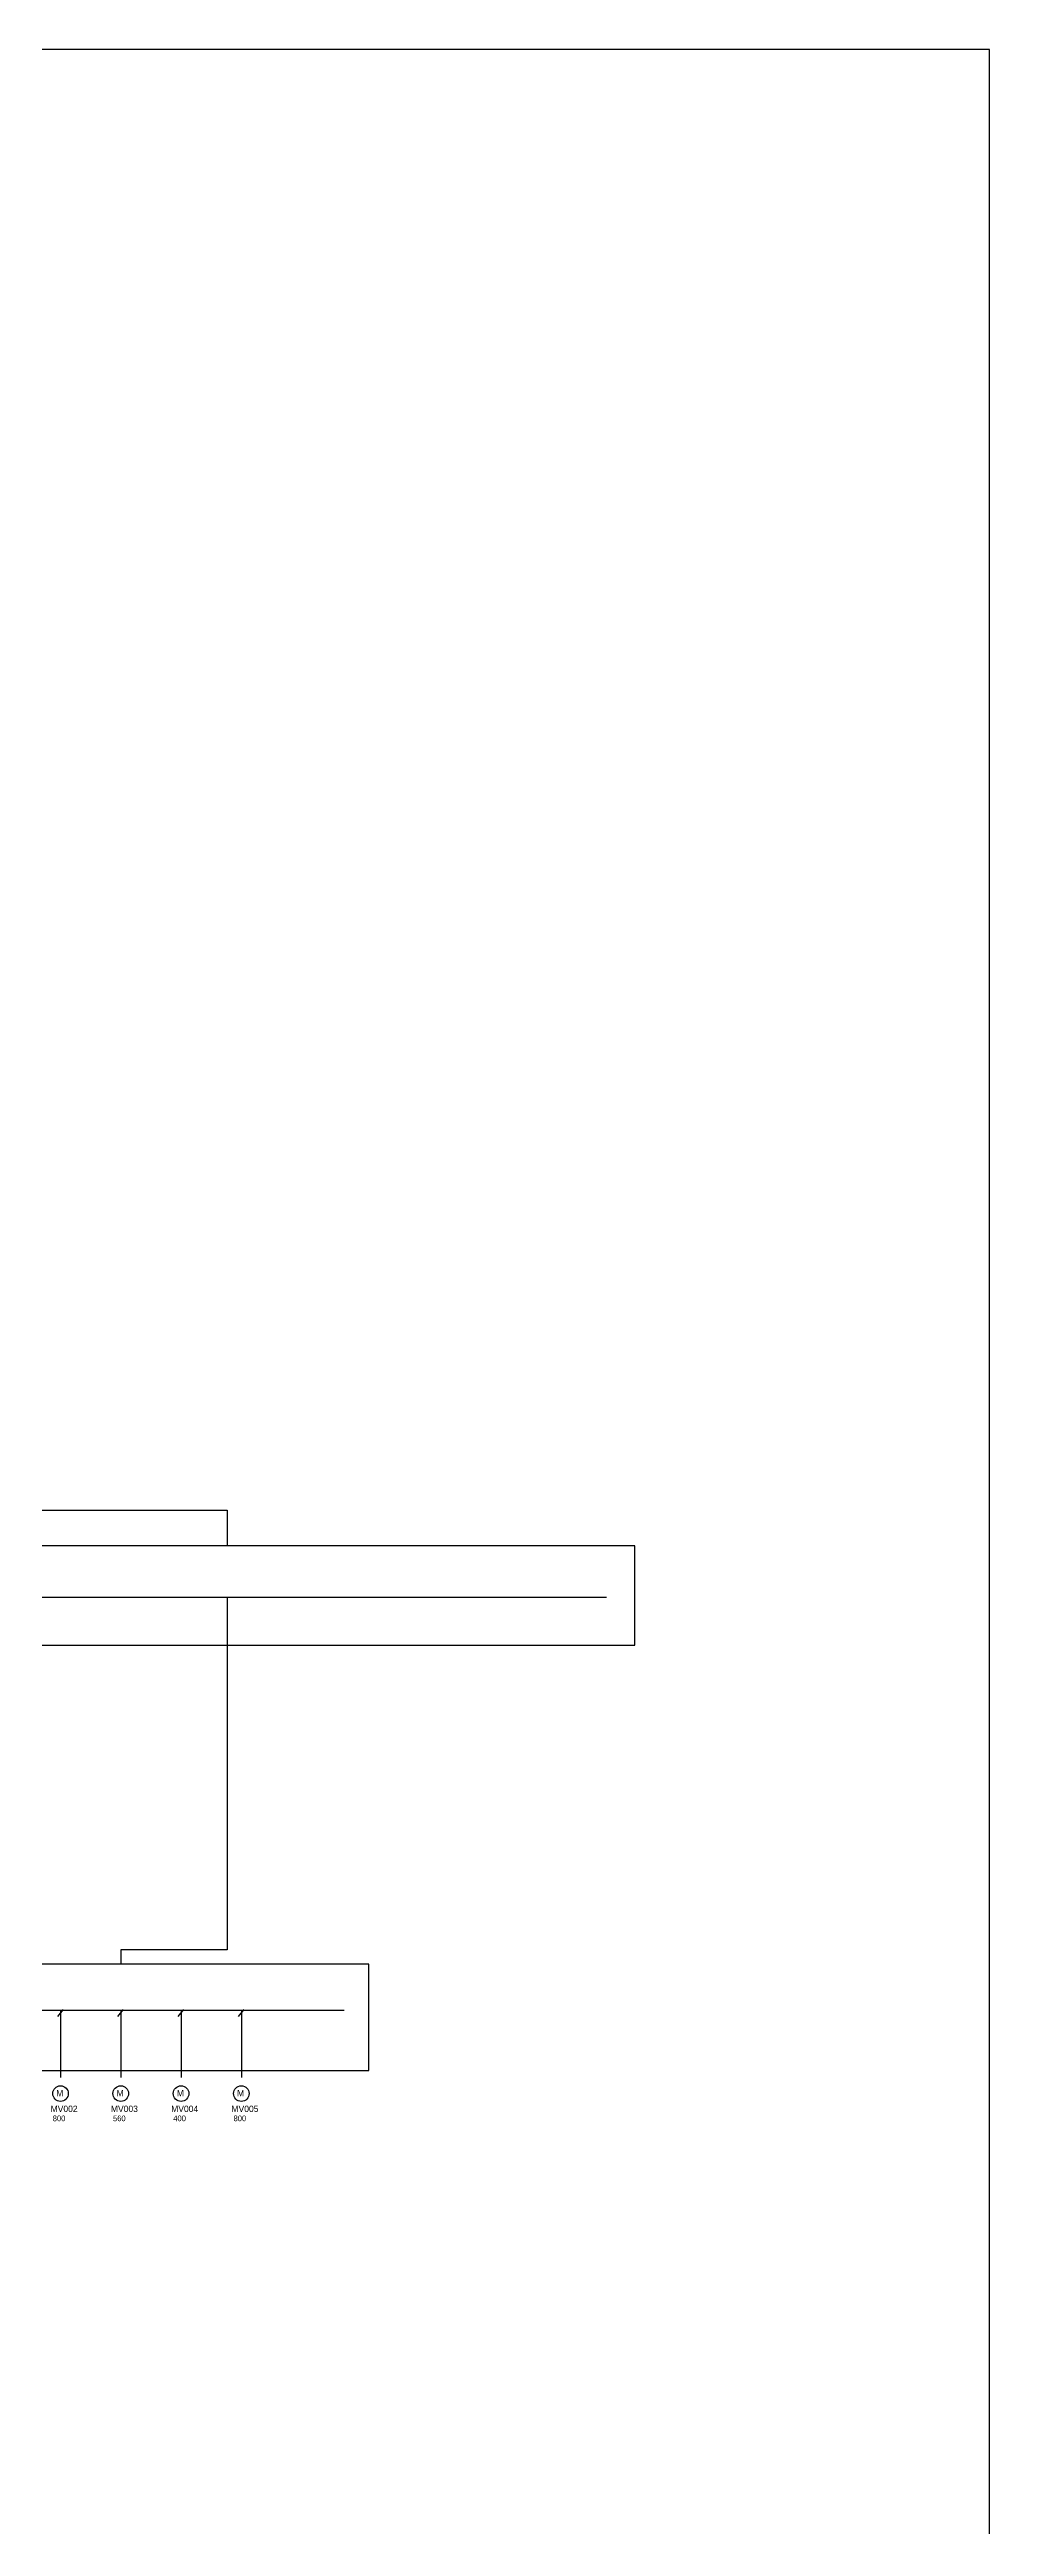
# Model space of a CAD drawing. Extents: x 100 to 17900, y 100 to 10914.
# Drawn here: x 15249 to 17900, y 3914 to 10900 of the extents above; entities that cross this region are included whole.
import ezdxf

# ---------------------------------------------------------------- set-up
doc = ezdxf.new("R2010")
doc.units = 0

msp = doc.modelspace()

# ---------------------------------------------------------------- linework, layer by layer
at = {"color": 7}
for p, q in [((17900, 10900), (100, 10900)), ((17900, 100), (17900, 10900)), ((11450, 6780), (15750, 6780)), ((15750, 6780), (15750, 6680)), ((15750, 6535), (15750, 5540)), ((15750, 5540), (15450, 5540)), ((15450, 5540), (15450, 5500))]:
    msp.add_line(p, q, dxfattribs=at)
at = {"color": 3}
for p, q in [((16900, 6680), (14600, 6680)), ((16900, 6400), (16900, 6680)), ((14600, 6400), (16900, 6400)), ((16150, 5500), (14750, 5500)), ((16150, 5200), (16150, 5500)), ((14750, 5200), (16150, 5200))]:
    msp.add_line(p, q, dxfattribs=at)
at = {"color": 5}
for p, q in [((14680, 6535), (16820, 6535)), ((14820, 5370), (16080, 5370))]:
    msp.add_line(p, q, dxfattribs=at)
at = {"color": 2}
for p, q in [((15272, 5352), (15288, 5372)), ((15280, 5370), (15280, 5180)), ((15442, 5352), (15458, 5372)), ((15450, 5370), (15450, 5180)), ((15612, 5352), (15628, 5372)), ((15620, 5370), (15620, 5180)), ((15782, 5352), (15798, 5372)), ((15790, 5370), (15790, 5180))]:
    msp.add_line(p, q, dxfattribs=at)
for centre in [(15280, 5135), (15450, 5135), (15620, 5135), (15790, 5135)]:
    msp.add_circle(centre, 22, dxfattribs=at)

# ---------------------------------------------------------------- texts
for s, height, p in [('MV002', 18, (15252, 5083)), ('M', 18, (15268, 5127)), ('MV003', 18, (15422, 5083)), ('M', 18, (15438, 5127)), ('MV004', 18, (15592, 5083)), ('M', 18, (15608, 5127)), ('MV005', 18, (15762, 5083)), ('M', 18, (15778, 5127)), ('800', 16, (15258, 5057)), ('560', 16, (15428, 5057)), ('400', 16, (15598, 5057)), ('800', 16, (15768, 5057))]:
    msp.add_text(s, height=height, dxfattribs=at).set_placement(p)

doc.saveas('drawing.dxf')
